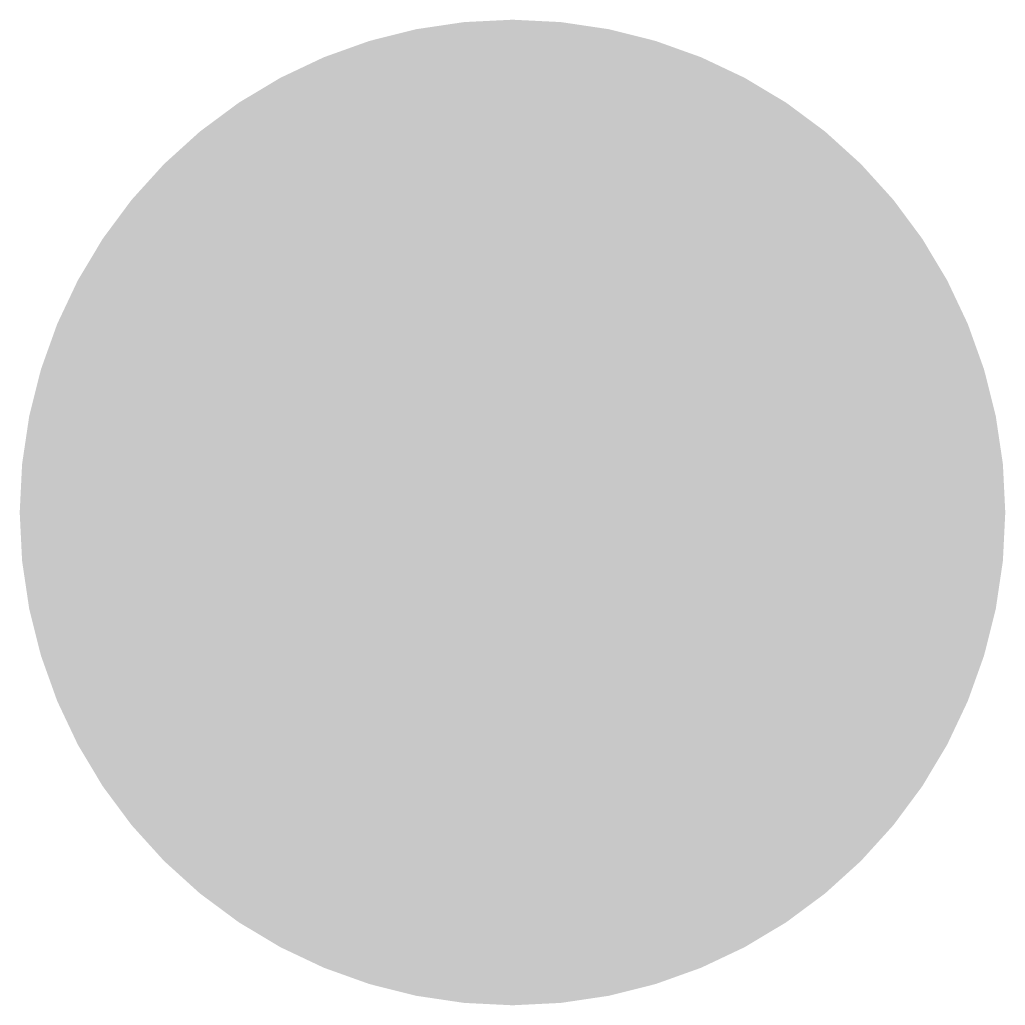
# Model space of a CAD drawing. Extents: x -0.05 to 2.05, y -1.05 to 1.05.
import ezdxf

# ---------------------------------------------------------------- set-up
doc = ezdxf.new("R2010")
doc.units = 0
doc.header["$MEASUREMENT"] = 0
doc.layers.get('0').update_dxf_attribs({"color": 200, "linetype": 'CONTINUOUS'})

msp = doc.modelspace()

# ---------------------------------------------------------------- hatches: boundary and pattern name
h = msp.add_hatch(color=255)
edge = h.paths.add_edge_path()
edge.add_arc((1, 0), 0.95, 0, 360)

# ---------------------------------------------------------------- linework, layer by layer
at = {"const_width": 0.1}
msp.add_lwpolyline([(0, 0, 1), (2, 0, 1), (0, 0, 1.93572)], format="xyb", dxfattribs=at)
for points in [[(0.2929, -0.7071), (1.7071, 0.7071)], [(1.7071, 0.7071), (1.3207, 0.6036)], [(1.7071, 0.7071), (1.6036, 0.3207)]]:
    msp.add_lwpolyline(points, dxfattribs=at)

doc.saveas('drawing.dxf')
